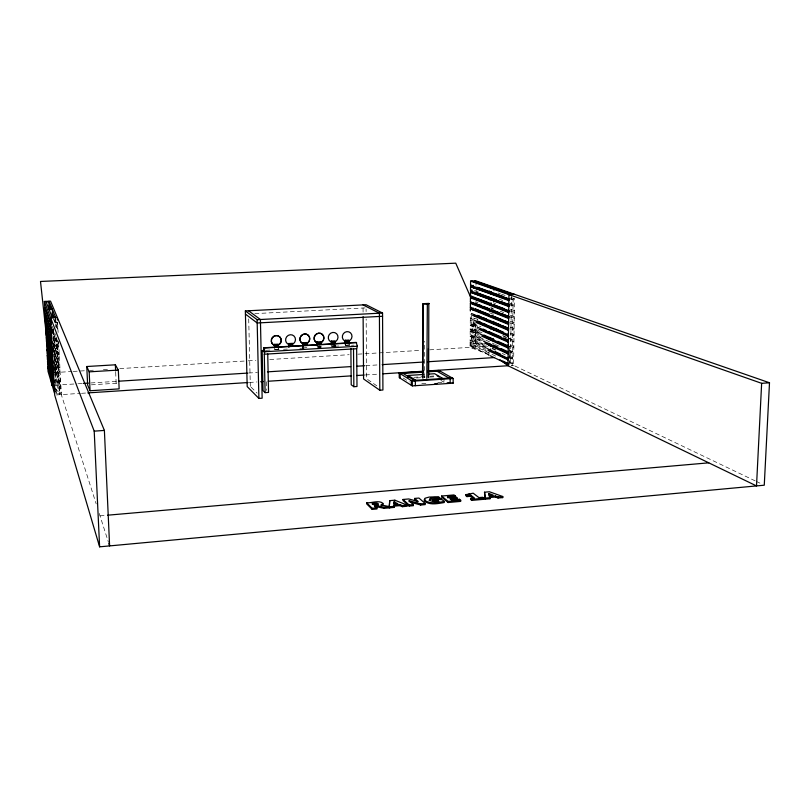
<?xml version="1.0" encoding="UTF-8"?>
<svg xmlns="http://www.w3.org/2000/svg" width="810" height="810" viewBox="0 0 810 810"><rect width="100%" height="100%" fill="white"/><g stroke="black" fill="none" stroke-linecap="round" stroke-linejoin="round"><path stroke-width="0.61" stroke-dasharray="4.05 3.04" d="M437.835 382.634L443.991 382.219L444.001 379.12M424.298 377.622L424.551 341.233M489.048 355.144L470.063 346.012L470.094 341.911L471.41 341.83L485.959 348.695M485.757 347.895L470.104 340.534L470.144 336.423L471.45 336.352L482.659 341.506M482.456 340.706L470.154 335.057L470.185 330.936L471.491 330.865L480.472 334.894M479.419 333.7L470.195 329.559L470.225 325.438L476.169 327.392M476.007 326.582L470.235 324.061L470.266 319.93L471.582 319.859M472.594 319.535L470.276 318.553L470.316 314.412L471.623 314.341M475.662 324.051L475.46 347.854L472.837 348.017L471.359 347.298L471.623 314.807M472.837 348.017L473.091 317.935M474.194 321.772L473.971 347.146L471.359 347.298M486.557 351.054L475.298 345.698L475.328 341.597L474.022 341.678M484.36 344.422L475.338 340.23L475.379 336.12L474.063 336.201M481.029 337.314L475.389 334.753L475.419 330.632L474.113 330.713M478.821 330.763L475.44 329.265L475.47 325.144L474.164 325.215M476.007 285.221L476.037 281.465M488.896 355.762L488.936 352.026M509.419 364.399L509.672 345.688M511.444 295.053L510.482 364.652L512.193 365.462L513.165 295.64M755.143 480.846L513.591 365.371L514.522 299.305M303.092 348.249L302.373 347.541L302.94 347.956M320.902 347.105L318.512 346.791M488.764 354.365L470.053 347.379L474.002 319.869M278.235 349.363L278.296 346.66M303.102 348.067L306.848 347.48M335.188 346.224L338.884 346.022M320.922 346.953L317.307 347.105M274.539 349.485L278.417 349.292M318.441 346.903L320.983 346.65M331.3 346.143L335.046 345.829L332.576 345.961M345.303 345.323L348.918 345.1L349.009 342.539M100.015 515.859L106.312 515.312M421.818 383.707L427.974 383.292M56.335 394.936L80.23 393.387M81.496 393.306L86.538 392.982M249.318 382.462L256.892 381.966M365.411 374.949L379.293 374.058M511.353 365.523L513.591 365.371M413.849 377.318L425.048 376.579M430.029 376.255L433.755 376.002M416.512 377.966L424.977 377.409M429.816 377.085L434.656 376.772M55.617 385.165L77.051 383.818M78.307 383.738L82.093 383.505M90.922 382.948L117.399 381.287M248.538 373.035L257.367 372.478M365.806 365.664L379.677 364.794M59.241 386.765L60.892 386.664L54.665 367.588L58.907 380.386L60.568 380.285L53.966 360.46M91.358 384.821L116.154 383.251L117.653 386.066M57.135 393.873L59.332 393.731L59.646 394.723L56.74 338.246M58.988 381.986L60.649 381.875L54.037 361.949M470.063 346.012L471.369 345.931L489.28 354.517M475.298 345.698L473.982 345.779L496.469 356.501M54.27 372.57L71.908 371.507M73.163 371.425L84.503 370.747M89.545 370.433L93.322 370.21M103.407 369.593L109.704 369.218M119.779 368.601L247.04 360.895M248.295 360.815L255.859 360.359M269.72 359.518L349.1 354.709M357.919 354.173L420.916 350.355M429.735 349.829L470.053 347.379M470.154 335.057L471.46 334.975L483.074 340.322M475.389 334.753L474.083 334.824L494.353 344.048M334.824 345.637L335.836 346.022L334.824 345.637L334.844 346.832M332.596 346.204L335.026 346.062M265.933 350.315L270.965 350.021M283.541 349.282L287.317 349.059M299.892 348.32L304.925 348.017M318.765 347.207L321.276 347.055M351.459 345.283L353.98 345.131M470.104 340.534L471.42 340.463L486.395 347.47M475.338 340.23L474.032 340.301L487.539 346.599M470.195 329.559L471.501 329.488L480.482 333.497M475.44 329.265L474.123 329.336L482.021 332.839M470.276 318.553L471.592 318.482M58.593 341.79L56.933 341.881L52.711 330.531M470.235 324.061L476.422 326.197M475.48 323.767L474.174 323.838L480.948 326.774M57.601 322.38L55.931 322.461L54.594 319.12M254.887 313.622L365.067 307.911M56.011 324.081L57.682 324L55.414 318.391M345.414 345.222L348.918 345.1M331.411 346.042L334.935 345.921M317.328 346.872L320.871 346.751M274.63 349.373L278.255 349.252M498.109 292.967L500.448 293.807M501.623 294.222L505.146 295.468M511.009 297.553L514.532 298.809L510.786 298.039M509.814 298.617L514.512 300.297L510.766 299.528M475.764 290.608L478.113 291.468M499.213 299.194L502.726 300.48M509.753 303.061L514.441 304.773L510.705 303.993M474.447 290.679L476.786 291.539M509.733 304.54L514.421 306.261L510.685 305.471M493.28 302.788L495.629 303.669M510.847 309.41L514.36 310.736L510.624 309.926M510.826 310.888L514.34 312.225L510.604 311.404M475.673 301.695L478.011 302.606M490.88 307.598L493.219 308.509M500.236 311.232L503.749 312.599M510.766 315.323L514.279 316.68L510.543 315.849M490.698 308.124L493.027 309.035M510.745 316.791L514.259 318.168L510.523 317.328M489.645 312.822L494.323 314.695M510.685 321.226L514.188 322.623L510.462 321.762M510.664 322.694L514.168 324.101L510.442 323.241M510.604 327.108L514.107 328.546L510.381 327.675M510.583 328.587L514.087 330.034L510.361 329.143M477.799 319.221L474.214 318.34L477.708 319.808M510.624 333.042L514.026 334.469L510.3 333.568M510.604 334.51L514.006 335.947L510.28 335.036M470.266 319.93L472.584 320.922M502.625 335.492L507.151 337.446M508.285 337.932L513.945 340.372L508.032 338.509M503.516 336.545L506.898 338.013M475.47 325.144L477.728 326.126M510.523 340.372L513.915 341.85L510.259 340.949M470.225 325.438L479.459 329.498M510.462 344.776L513.854 346.275L510.209 345.354M475.419 330.632L481.069 333.153M510.442 346.234L513.834 347.743L509.055 346.326M470.185 330.936L479.409 335.097M509.257 350.112L513.773 352.168L508.994 350.71M495.477 344.564L501.117 347.125M475.379 336.12L484.41 340.24M509.237 351.57L513.753 353.636L508.974 352.178M470.144 336.423L482.436 342.103M492.257 348.087L495.639 349.657M509.176 355.944L513.692 358.04L512.295 358.131L502.17 353.413M492.034 348.695L495.416 350.264M475.328 341.597L487.731 347.389M509.156 357.402L513.672 359.508L508.903 358.02M470.094 341.911L485.737 349.302M509.095 361.766L513.611 363.913L512.214 364.004L508.842 362.394M756.287 481.393L761.977 484.117M440.883 380.396L443.991 382.219M403.198 378.057L409.273 381.885M376.792 385.793L366.576 378.766L366.16 319.049M279.106 349.363L278.174 348.968L278.711 349.383M55.272 388.749L61.297 394.612L96.188 503.881M251.161 387.21L257.084 393.123M303.213 347.753L303.264 348.29M53.784 318.472L57.935 328.86M53.46 318.938L58.016 330.48M52.225 326.278L55.667 335.411M57.389 339.977L58.684 343.399L57.014 343.491L52.792 332.07M52.032 329.609L58.928 348.229L57.267 348.32L53.45 337.841M52.103 331.098L59.008 349.839L57.348 349.93L53.531 339.39M53.561 338.934L59.262 354.669L57.591 354.76L53.602 343.521M52.822 338.185L59.343 356.268L57.672 356.37L53.683 345.06M52.65 341.516L59.586 361.088L57.925 361.189L53.521 348.513M52.731 342.994L59.667 362.688L58.006 362.789L53.592 350.041M52.954 347.45L59.91 367.497L58.249 367.598L53.835 354.618M53.035 348.938L59.991 369.097L58.34 369.198L54.715 358.516M53.652 354.517L60.244 373.896L58.583 373.997L54.776 362.596M53.733 356.005L60.325 375.496L58.664 375.597L54.857 364.125M53.956 366.677L60.973 388.253L59.322 388.354L54.726 373.967M54.533 371.911L61.216 393.022L59.565 393.133L55.566 380.427M99.245 513.459L108.459 542.305M55.556 391.027L56.255 393.346M52.701 329.63L52.964 334.672M53.683 348.543L54.007 354.851M54.665 367.457L55.06 375.03M55.708 387.636L56.042 393.943M57.611 322.481L58.117 332.434M58.624 342.377L61.297 394.612M55.748 318.836L56.194 327.544M55.384 316.852L55.9 326.936M56.416 337.021L59.332 393.731M53.389 329.579L56.204 383.717L55.718 379.029M53.116 328.83L53.44 335.107M53.501 336.363L54.483 355.185M54.543 356.44L55.455 374.017M52.913 328.961L53.258 335.593M53.683 343.673L54.27 355.104M54.655 362.566L55.303 375.02M55.677 382.188L56.275 393.69M115.678 372.185L116.154 383.251M248.71 318.938L250.32 386.37M266.277 381.793L266.46 390.4M302.768 347.52L302.788 348.715M320.78 346.467L320.79 347.652M366.09 309.096L366.1 311.587M363.052 308.013L363.093 312.994M349.191 344.797L349.839 345.202L349.191 344.797"/><path stroke-width="1.21" d="M415.358 385.702L415.358 381.004L402.175 372.853M417.342 501.846L414.7 499.507L414.7 498.423L418.952 498.049L425.209 503.516L425.209 504.6L420.673 505.015L420.673 503.921L409.141 500.732L409.141 501.815M432.935 499.486L432.925 500.57L434.13 501.592L437.734 501.268L437.744 500.185L434.13 500.509L432.935 499.486L441.035 498.768L444.255 501.451L444.244 502.534C437.825 503.587 429.654 505.521 424.207 500.975L424.987 499.314M434.13 501.592L434.13 500.509M444.255 501.451C437.825 502.494 429.664 504.438 424.207 499.892L424.987 498.241L429.108 497.077L438.493 496.722L440.002 497.978L440.002 499.051L439.587 498.018C426.151 495.599 426.435 503.01 439.01 501.258L437.744 500.185M441.025 499.841L441.035 498.768M455.26 497.016L455.26 495.943L454.005 494.93L441.612 496.034L441.602 497.107L448.143 502.524L460.698 501.39L460.698 500.317L459.412 499.274L451.524 499.983L449.844 498.616L457.093 497.968L457.083 499.041L451.048 499.578M448.143 502.524L448.153 501.441L441.612 496.034M450.137 383.363L450.168 378.685L436.053 370.666M422.82 371.517L399.208 373.046L399.219 377.612L412.31 385.904L453.144 383.16L453.175 378.493L438.979 370.474L427.791 371.193M455.807 498.008L455.817 496.935L447.434 497.715M422.496 377.743L422.992 303.699L428.814 303.385L428.672 377.642M422.972 378.037L422.992 303.699M426.799 378.351L427.346 304.145L429.239 303.608M428.196 377.349L428.409 348.523M459.402 500.357L459.412 499.274M465.861 494.657L466.965 495.528L470.812 495.183L474.457 498.018L470.58 498.363L470.569 499.446L471.784 500.388L483.934 499.294L483.945 498.221L482.709 497.279L478.933 497.613L473.202 493.199L465.861 494.657L465.851 495.73L466.955 496.601L470.802 496.257L473.536 498.383M466.955 496.601L466.965 495.528M470.337 310.959L470.357 308.893L471.673 308.823L508.801 323.868M508.579 322.937L470.367 307.506L470.397 303.355L471.714 303.284L508.882 317.945M508.66 316.993L470.408 301.968L470.448 297.817L471.764 297.746L508.964 312.002M508.731 311.04L470.458 296.43L470.488 292.258L509.044 306.058M508.812 305.066L470.499 290.871L470.529 286.7L509.115 300.095M508.893 299.092L470.539 285.312L470.58 281.131L475.855 280.878L769.5 382.766L764.265 485.2L99.61 546.831L54.685 395.037L50.655 317.844L57.358 317.51L57.48 319.99M469.304 495.011L469.223 493.553M471.754 298.566L471.774 296.065M471.805 292.319L471.825 289.818M470.802 496.257L470.812 495.183M473.151 310.412L473.172 307.911M473.334 287.854L473.354 285.353M471.784 500.388L471.795 499.314L470.58 498.363M475.824 305.269L475.855 302.758M502.757 496.52L489.463 491.771L484.512 492.207L485.392 499.162L490.009 498.747L489.706 496.469L495.436 495.953L498.049 496.945L502.757 496.52L502.747 497.593L498.028 498.018L495.416 497.026L489.696 497.542L489.706 496.469M485.392 499.162L484.512 492.207M489.007 345.799L489.027 343.308M489.068 339.572L489.098 337.082M489.372 310.929L489.402 308.438M489.493 299.73L489.513 297.24M489.554 293.503L489.584 291.013M489.412 495.406L489.402 496.479L488.936 493.492L493.128 495.072L489.412 495.406L488.936 493.492M490.536 351.53L490.556 349.029M490.587 346.528L490.617 344.037M490.658 340.291L490.688 337.79M490.779 329.042L490.809 326.551M491.032 305.319L491.062 302.818M491.093 300.328L491.113 297.827M491.154 294.081L491.184 291.58M493.28 347.611L493.31 345.121M493.351 341.375L493.381 338.874M493.482 330.136L493.503 327.645M493.543 323.899L493.574 321.398M493.675 312.67L493.705 310.169M493.796 301.431L493.827 298.93M493.928 290.193L493.958 287.702L491.224 287.833M495.416 497.026L495.436 495.953M498.028 498.018L498.049 496.945M507.769 359.853L507.799 357.362M507.931 347.419L507.971 344.928M508.002 342.438L508.032 339.947M508.083 336.221L508.113 333.73M508.164 330.004L508.194 327.513M508.397 312.589L508.427 310.098M508.477 306.372L508.518 303.882M470.58 281.131L761.643 383.322L756.51 485.919L508.002 365.735L499.962 359.691M407.207 505.136L402.317 505.582L399.897 504.549L393.954 505.075L393.964 506.169L399.907 505.632L402.317 506.675L407.207 506.23L407.207 505.136L394.865 500.195L389.731 500.651L389.195 507.86M389.306 506.635L389.731 500.651M52.275 383.069L51.83 385.408L40.5 281.465L455.757 263.169L471.147 298.384M265.113 392.637L264.273 354.213C265.508 351.368 263.331 342.6 263.918 352.006L262.167 350.538L263.048 390.633L265.113 392.637L268.545 392.404L267.735 354.01M350.882 348.472L351.216 384.78L353.859 386.714L356.987 386.502L356.663 348.715L357.362 346.255L356.208 342.397L263.827 347.784M429.067 500.317L431.882 499L439.577 499.092M380.973 505.987L382.938 505.116L382.846 504.002M374.878 506.898L374.878 505.804L376.589 505.653L384.001 507.232L393.984 506.331L393.984 507.425L384.011 508.326L376.589 506.746L376.589 505.653M366.596 502.706L372.185 508.295L376.964 507.86L376.964 508.964L372.185 509.399L366.606 503.8L366.596 502.706C371.618 503.364 378.908 499.659 383.201 503.506L380.973 504.903L389.833 506.706L389.843 507.799M403.026 499.466L409.08 504.964L413.414 504.579L413.414 505.673L409.08 506.058L403.026 500.55L403.026 499.466L408.767 498.96L418.233 501.542L414.7 498.423M420.673 503.921L425.209 503.516M448.153 501.441L460.698 500.317M471.795 499.314L483.945 498.221M485.403 498.079L490.02 497.664M372.347 503.304L377.014 503.091L378.321 503.921L373.856 504.802L372.347 503.304L372.347 504.387M455.26 495.943L447.434 496.641L448.588 497.583M107.578 515.2L708.76 462.834M373.936 504.245L377.014 504.174L378.321 505.015M104.389 430.424L50.554 301.168L44.358 301.462L94.213 431.153L104.389 430.424L109.603 545.91L108.844 543.5M761.643 383.322L769.5 382.766M452.091 377.875L411.308 380.578L411.308 385.276M399.208 373.046L412.31 381.206L453.175 378.493M434.778 383.697L437.248 383.535M447.12 382.867L449.591 382.705M363.113 316.72L363.579 378.958L379.809 390.228L382.917 390.015L382.553 313.035L366.059 304.742L245.359 310.929L247.192 386.572L258.896 398.419L262.146 398.196L260.405 319.515L248.518 310.767M87.804 392.901L248.062 382.543M260.678 381.723L263.199 381.561M268.252 381.237L351.53 375.85M356.582 375.526L364.156 375.04M383.079 373.815L423.458 371.203M428.51 370.879L508.002 365.735L508.953 294.607L514.593 294.324M423.812 372.104L400.15 373.633L400.16 378.209M427.548 371.861L440.002 371.051M408.037 377.5L408.037 375.465L423.772 374.443M428.611 374.119L434.666 373.724L442.969 378.523M83.359 383.424L88.401 383.11M118.665 381.206L247.273 373.116M267.452 371.851L350.669 366.616M356.977 366.221L364.541 365.745M382.199 364.632L423.812 362.019M427.589 361.776L494.424 357.575M90.062 390.744L119.141 388.881L118.331 370.079L115.364 364.804L86.771 366.515L87.642 385.054L90.062 390.744L89.171 371.851L86.771 366.515M54.604 393.447L48.063 371.466L47.831 367.041L49.359 366.95M264.273 354.213L356.663 348.715M89.171 371.851L118.331 370.079M264.141 348.037L356.613 342.64M262.167 350.538L264.678 350.386M264.769 351.732L357.362 346.255M470.367 307.506L471.683 307.435M245.359 310.929L257.114 319.687L382.553 313.035M382.573 316.275L257.195 322.998L245.43 314.108M470.408 301.968L481.018 305.542M470.499 290.871L471.815 290.81M52.042 317.024L55.384 316.852M508.65 293.939L511.454 293.787M470.458 296.43L471.774 296.359M51.921 342.154L45.552 323.959L45.309 319.474L46.858 319.393M46.16 302.019L49.258 301.877L49.653 309.41M473.384 281.596L476.037 281.465M470.539 285.312L471.865 285.242M50.858 307.172L49.319 307.253L50.21 309.491M48.863 308.904L52.073 308.752M489.625 287.277L492.348 287.145M49.127 309.592L52.346 309.43L52.741 316.983M423.468 303.912L427.346 304.145M410.295 502.139L420.673 505.015M474.538 280.938L513.186 294.394M471.896 281.07L510.361 294.536M500.529 496.803L502.747 497.593M477.687 287.337L503.314 296.521M476.827 287.348L489.696 291.964M494.383 293.645L509.591 299.113M470.529 286.7L508.872 300.591M477.637 292.957L496.257 299.842M500.914 301.553L509.065 304.57M476.776 292.926L489.635 297.685M494.313 299.417L509.51 305.046M470.488 292.258L508.791 306.565M488.926 494.556L491.022 495.356M472.939 296.804L491.538 303.882M493.867 304.762L504.326 308.752M476.725 298.505L488.41 302.95M494.252 305.178L509.429 310.959M470.448 297.817L508.71 312.528M483.347 306.453L489.149 308.721M491.478 309.633L499.608 312.822M501.927 313.733L507.738 316.001M475.51 303.608L488.349 308.64M493.017 310.473L509.348 316.872M470.397 303.355L508.639 318.482M475.166 308.843L480.968 311.172M483.286 312.113L489.088 314.442M491.417 315.384L503.02 320.051M505.339 320.993L508.822 322.39M475.47 309.147L488.288 314.32M492.956 316.194L508.103 322.299M470.357 308.893L508.558 324.425M477.434 315.363L480.917 316.801M483.236 317.763L486.709 319.201M489.027 320.152L500.62 324.952M502.939 325.914L508.741 328.313M478.912 316.133L488.227 319.99M492.885 321.914L508.032 328.182M471.481 313.51L508.498 328.87M473.941 315.313L508.72 329.791M472.625 315.384L508.477 330.348M477.384 320.942L480.856 322.41M483.175 323.403L486.648 324.871M488.967 325.863L492.45 327.331M494.758 328.313L498.241 329.791M480.026 322.188L488.167 325.64M492.824 327.625L503.293 332.07M393.903 501.987L397.781 503.628L393.923 503.982L393.903 501.987L393.903 503.071L396.809 504.306M473.749 320.031L508.417 334.793M476.219 321.833L508.639 335.694M476.047 322.41L508.397 336.272M483.125 329.032L486.567 330.622M488.906 331.553L501.238 337.021M503.496 338.003L506.878 339.481M477.161 327.088L508.336 340.706M480.796 329.417L508.558 341.597M479.459 329.498L508.315 342.184M483.853 335.006L488.339 337.011M490.587 338.013L493.948 339.511M497.785 341.283L504.549 344.311M505.167 344.523L508.538 346.032M480.573 334.216L508.265 346.619M482.709 335.907L508.518 347.5M481.717 336.13L508.245 348.087M493.887 345.242L497.249 346.781M501.096 348.563L507.85 351.661M483.57 341.212L508.184 352.512M486.02 343.055L508.437 353.383M484.674 343.136L508.164 353.98M495.396 351.692L500.539 354.112M486.871 348.411L508.103 358.395M489.321 350.274L508.356 359.245M487.974 350.355L508.083 359.863M502.706 360.956L508.305 363.639M490.161 355.681L508.022 364.267M363.032 304.894L379.414 313.207L379.809 390.228M452.061 382.533L453.144 383.16M437.117 375.83L439.293 377.085M408.037 375.465L415.905 380.315M482.699 498.352L483.934 499.294M455.817 496.935L457.093 497.968M409.141 500.732L413.414 504.579M374.878 505.804L376.964 507.86M274.428 344.301L276.726 347.267M291.023 346.437L288.745 343.47L288.805 346.579M305.238 345.607L302.981 342.65L303.051 346.771M319.383 344.776L317.145 341.83L317.206 345.941M331.229 341.02L333.447 343.956M347.45 343.146L345.242 340.21L345.293 344.301M49.005 301.239L55.677 317.591M49.238 305.745L50.574 309.096M52.366 313.551L53.703 316.892M52.447 315.11L53.338 317.348M45.907 301.391L52.336 317.763M50.908 322.724L44.601 305.977L44.358 301.462M51 324.344L44.682 307.476L44.914 311.982L51.253 329.214M51.334 330.834L44.995 313.48L45.238 317.976L51.587 335.684M45.309 319.474L51.678 337.304M52.012 343.764L45.633 325.458L45.866 329.933L52.265 348.604M52.599 355.043L46.18 335.897L45.947 331.422L52.346 350.214M52.68 356.653L46.261 337.385L46.494 341.85L52.934 361.473M53.014 363.082L46.575 343.339L46.808 347.794L53.268 367.892M53.349 369.502L46.889 349.282L47.122 353.727L53.602 374.301M53.683 375.901L47.203 355.215L47.436 359.65L53.936 380.7M54.017 382.29L47.517 361.128L47.749 365.563L54.27 387.079M47.831 367.041L54.351 388.668M489.696 497.542L490.009 498.747M45.947 331.422L47.415 338.691M49.066 302.373L49.329 307.506M52.265 312.518L52.397 315.029M94.213 431.153L99.61 546.831M115.364 364.804L115.627 370.95M393.954 505.075L393.984 507.425M257.114 319.687L258.896 398.419M278.164 345.121L278.205 347.186M274.6 348.128L274.529 344.382L278.245 344.169L278.296 346.66M292.501 346.356L292.552 343.339L288.846 343.551L288.917 347.287M306.808 344.989L306.767 342.519L303.092 342.731L303.153 346.457M306.676 343.47L306.707 345.526M320.952 344.169L320.922 341.699L317.257 341.911L317.307 345.627M320.821 342.65L320.841 344.695M334.884 341.83L334.905 343.875M331.28 345.121L331.351 341.101L334.986 340.888L335.016 343.349M348.877 341.02L348.897 343.055M353.514 348.908L353.859 386.714M349.009 342.539L348.988 340.078L345.364 340.291L345.404 343.987M372.185 508.295L372.185 509.399M384.001 507.232L384.011 508.326M402.317 505.582L402.317 506.675M399.897 504.549L399.907 505.632M394.865 500.195L394.865 501.268M412.31 381.206L412.31 385.904M409.08 504.964L409.08 506.058M320.264 342.822A5.042 4.809 -56.5 0 0 322.35 334.398A5.042 4.809 -56.5 0 0 314.209 337.082A5.042 4.809 -56.5 0 0 320.264 342.822M320.385 342.903A5.042 4.819 -56.5 0 0 322.471 334.469A5.042 4.819 -56.5 0 0 314.32 337.152A5.042 4.819 -56.5 0 0 320.385 342.903M334.459 342.083A5.032 4.789 -57.6 0 0 336.555 333.679A5.032 4.789 -57.6 0 0 328.445 336.352A5.032 4.789 -57.6 0 0 334.459 342.083M306.119 343.642A5.052 4.84 -55.2 0 0 308.195 335.198A5.052 4.84 -55.2 0 0 300.014 337.881A5.052 4.84 -55.2 0 0 306.119 343.642M306.231 343.724A5.052 4.84 -55.2 0 0 308.306 335.269A5.052 4.84 -55.2 0 0 300.125 337.962A5.052 4.84 -55.2 0 0 306.231 343.724M277.597 345.303A5.083 4.89 -52.2 0 0 279.663 336.808A5.083 4.89 -52.2 0 0 271.401 339.511A5.083 4.89 -52.2 0 0 277.597 345.303M277.698 345.384A5.083 4.89 -52.2 0 0 279.764 336.879A5.083 4.89 -52.2 0 0 271.502 339.592A5.083 4.89 -52.2 0 0 277.698 345.384M291.894 344.473A5.062 4.87 -53.8 0 0 293.969 335.998A5.062 4.87 -53.8 0 0 285.748 338.691A5.062 4.87 -53.8 0 0 291.894 344.473M348.462 341.273A5.012 4.759 -58.5 0 0 350.558 332.89A5.012 4.759 -58.5 0 0 342.488 335.553A5.012 4.759 -58.5 0 0 348.462 341.273"/></g></svg>
